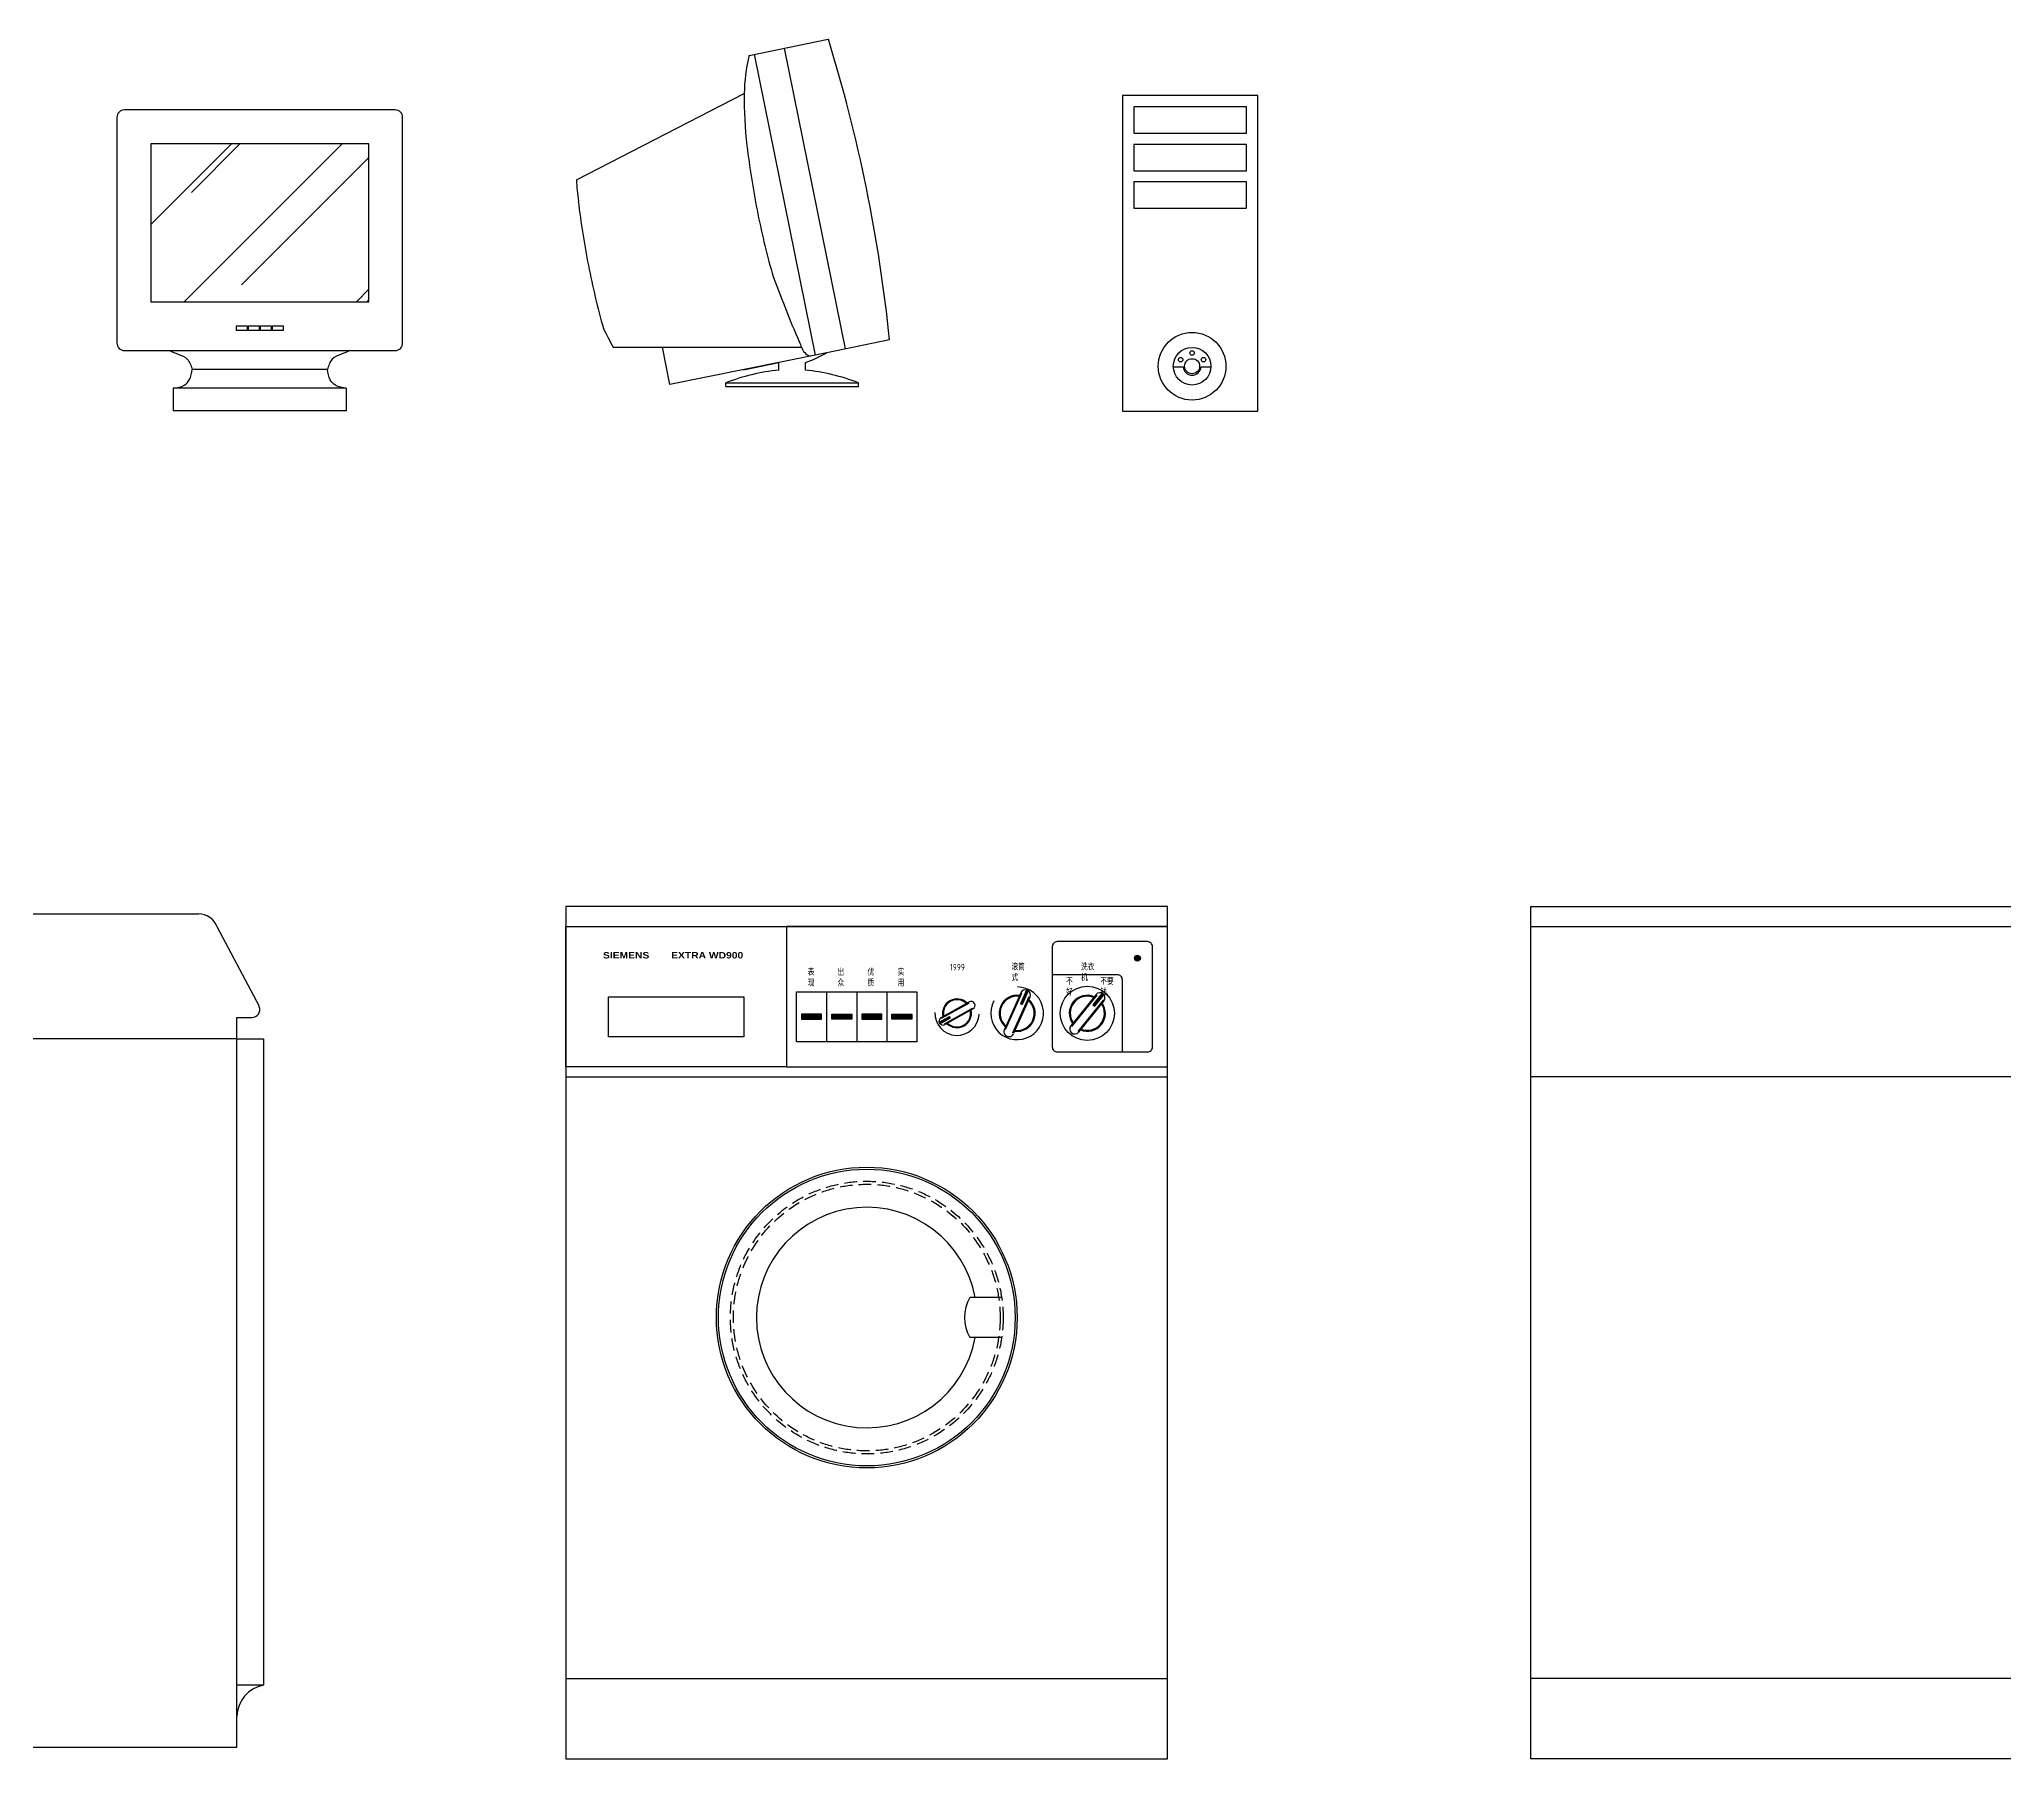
# Model space of a CAD drawing. Extents: x -42728 to 99010, y -18674 to 47645.
# Drawn here: x 42583 to 44543, y 23717 to 25432 of the extents above; entities that cross this region are included whole.
import ezdxf

# ---------------------------------------------------------------- set-up
doc = ezdxf.new("R2010")
doc.units = 0
doc.header["$LTSCALE"] = 100
doc.header["$MEASUREMENT"] = 0
doc.linetypes.add('HIDDEN', pattern=[9.525, 6.35, -3.175])
doc.linetypes.add('HIDDEN2', pattern=[0.1875, 0.125, -0.0625])
doc.layers.get('0').update_dxf_attribs({"linetype": 'CONTINUOUS'})
for name, color, linetype in [('00-ELE', 2, 'CONTINUOUS'), ('ELEC', 7, 'CONTINUOUS'), ('电气', 2, 'CONTINUOUS')]:
    doc.layers.add(name, color=color, linetype=linetype)
doc.styles.add('HZDF', font='archs.shx', dxfattribs={"width": 0.8, "bigfont": 'hzdf.shx'})
doc.styles.add('ROMANTICBOLD', font='romb____.pfb', dxfattribs={"width": 1.2})

# ---------------------------------------------------------------- blocks, each defined once
blk = doc.blocks.new('洗衣机正面')
at = {"color": 4}
for p, q in [((-311.5, 827.3), (311.5, 827.3)), ((-311.5, 0), (-311.5, 827.3)), ((311.5, 827.3), (311.5, 0)), ((297.4, 806.7), (-299.7, 806.7)), ((-299.7, 806.7), (-299.7, 679.4)), ((-89.2, 679.4), (-89.2, 806.7)), ((297.4, 679.4), (297.4, 806.7)), ((-275, 785.1), (-275, 793.2)), ((-275, 793.2), (-232.9, 793.2)), ((-232.9, 785.1), (-275, 785.1)), ((-232.9, 793.2), (-232.9, 785.1)), ((136.5, 713.1), (136.5, 700.2)), ((-299.7, 679.4), (297.4, 679.4)), ((297.4, 658.1), (-299.7, 658.1)), ((-299.7, 658.1), (-299.7, 58.3)), ((297.4, 58.3), (297.4, 658.1)), ((87.3, 537.6), (87.3, 378.3)), ((-299.7, 58.3), (297.4, 58.3)), ((311.5, 0), (-311.5, 0))]:
    blk.add_line(p, q, dxfattribs=at)
at = {"color": 9}
for p, q in [((116.3, 706.9), (119.6, 710.2)), ((119.2, 703.3), (116.3, 706.2)), ((121.6, 702.3), (116.4, 707.5)), ((116.5, 705.7), (121.9, 711.2)), ((117, 704.9), (123.9, 711.7)), ((123.7, 701.7), (117, 708.4)), ((125.5, 701.2), (117.7, 709.1)), ((117.8, 704.2), (125.7, 712.2)), ((127.2, 700.9), (118.5, 709.6)), ((118.6, 703.6), (127.5, 712.5)), ((128.9, 700.7), (119.4, 710.2)), ((119.5, 703.1), (129.1, 712.7)), ((130.5, 700.5), (120.4, 710.6)), ((120.5, 702.7), (130.7, 712.9)), ((132, 700.4), (121.4, 711)), ((121.5, 702.3), (132.2, 713)), ((133.5, 700.3), (122.5, 711.3)), ((122.6, 702), (133.7, 713.1)), ((135, 700.2), (123.6, 711.7)), ((123.7, 701.7), (135.2, 713.1)), ((136.4, 700.2), (124.7, 711.9)), ((124.9, 701.4), (136.5, 713)), ((136.5, 701.6), (125.9, 712.2)), ((126, 701.1), (136.5, 711.6)), ((136.5, 703), (127.1, 712.4)), ((127.2, 700.9), (136.5, 710.2)), ((136.5, 704.4), (128.3, 712.6)), ((128.5, 700.7), (136.5, 708.8)), ((136.5, 705.8), (129.5, 712.8)), ((129.7, 700.6), (136.5, 707.3)), ((136.5, 707.2), (130.8, 712.9)), ((131, 700.4), (136.5, 705.9)), ((136.5, 708.7), (132.1, 713)), ((136.5, 710.1), (133.5, 713.1)), ((136.5, 711.5), (134.8, 713.1)), ((136.5, 712.9), (136.2, 713.1)), ((132.3, 700.3), (136.5, 704.5)), ((133.6, 700.3), (136.5, 703.1)), ((135, 700.2), (136.5, 701.7)), ((136.4, 700.2), (136.5, 700.3))]:
    blk.add_line(p, q, dxfattribs=at)
at = {"color": 4}
blk.add_circle((-1.2, 457.9), 163.8, dxfattribs=at)
for centre, radius, start, end in [((-53.1, 736.4), 23.2, 102.3971, 260.754), ((260.7, 736.5), 23.9, 283.7281, 74.7581), ((-1.2, 457.9), 119.1, 41.9838, 318.0162), ((-1.2, 457.9), 116.7, 38.9129, 319.319)]:
    blk.add_arc(centre, radius, start, end, dxfattribs=at)
for centre, major_axis, ratio in [((104.9, 750.5), (-169.4, 0), 0.184742), ((136.5, 706.7), (-20.2, 0), 0.319672)]:
    blk.add_ellipse(centre, major_axis=major_axis, ratio=ratio, dxfattribs=at)
blk.add_ellipse((104.9, 722.7), major_axis=(169.4, 0), ratio=0.184742, start_param=3.443368, end_param=5.976176, dxfattribs=at)
blk = doc.blocks.new('洗衣机侧面')
at = {"color": 4}
for p, q in [((-271.9, 706.6), (-271.9, 830.7)), ((-271.4, 831.2), (233.5, 831.2)), ((294.3, 738.7), (252.3, 818.2)), ((271.9, 727.8), (286.8, 727.8)), ((271.9, 706.6), (271.9, 727.8)), ((-271.9, 706.6), (-271.9, 0)), ((271.9, 706.6), (-271.9, 706.6)), ((271.9, 0), (271.9, 706.6)), ((271.9, 61.9), (271.9, 706.6)), ((271.9, 706.6), (298.3, 706.6)), ((298.3, 706.6), (298.3, 61.9)), ((298.3, 61.9), (271.9, 61.9)), ((-271.9, 0), (271.9, 0))]:
    blk.add_line(p, q, dxfattribs=at)
for centre, radius, start, end in [((233.5, 811.2), 20, 20.6615, 90), ((286.8, 735.8), 8, 270, 20.6615), ((304.3, 30), 32.4, 100.6232, 178.5904)]:
    blk.add_arc(centre, radius, start, end, dxfattribs=at)
blk = doc.blocks.new('XYJ02')
at = {"layer": 'ELEC'}
for name, p in [('洗衣机正面', (-311.5, 0)), ('洗衣机侧面', (334.4, 0))]:
    blk.add_blockref(name, p, dxfattribs=at)
blk = doc.blocks.new('A$C68C8750B')
at = {"layer": '电气', "ltscale": 0.4}
for p, q in [((229.9, 440.4), (335.1, 461.8)), ((0, 275), (223.1, 389.8)), ((416.5, 61.9), (333, 45)), ((48.8, 52.2), (114.4, 52.2)), ((124.5, 2.5), (114.4, 52.2)), ((269.3, 32), (124.5, 2.5)), ((222.1, 22.4), (269.3, 32)), ((269.3, 21.8), (269.3, 32)), ((304.6, 21.8), (304.6, 31.8)), ((198.8, 0), (198.8, 5)), ((375, 0), (375, 5)), ((198.8, 0), (375, 0))]:
    blk.add_line(p, q, dxfattribs=at)
at = {"layer": '电气', "color": 9, "ltscale": 0.4}
for p, q in [((358.1, 50.1), (276.8, 449.9)), ((318.1, 41.9), (236.8, 441.8)), ((114.4, 52.2), (299.5, 52.4)), ((198.8, 5), (375, 5))]:
    blk.add_line(p, q, dxfattribs=at)
at = {"layer": '电气', "color": 9}
blk.add_line((333, 45), (269.3, 32), dxfattribs=at)
at = {"layer": '电气', "ltscale": 0.4}
for centre, radius, start, end in [((-1638.9, -148.1), 2066.1, 5.8346, 17.1686), ((461.1, 384.2), 238, 166.7467, 178.6454), ((240.7, 436.1), 11.7, 158.3546, 166.7467), ((573.3, 313.4), 574.6, 183.831, 186.705), ((1106.5, 376.1), 1111.5, 186.705, 191.1575), ((1106.5, 376.1), 1111.5, 191.1575, 195.61), ((515.5, 308.6), 532.4, 205.7868, 208.7877), ((243.3, 202.1), 181, 289.8016, 299.7326), ((298, -254.5), 277.8, 95.9412, 110.9222), ((275.9, -254.5), 277.8, 69.0778, 84.0588)]:
    blk.add_arc(centre, radius, start, end, dxfattribs=at)
at = {"layer": '电气', "color": 9, "ltscale": 0.4}
for centre, radius, start, end in [((797.6, 387.2), 574.6, 179.7411, 186.705), ((1330.8, 449.9), 1111.5, 186.705, 191.1575), ((1330.8, 449.9), 1111.5, 191.1575, 195.61), ((1607.1, 631.4), 1430, 199.6393, 203.5653), ((517.4, 148.1), 238, 201.8042, 203.7173), ((316.6, 57.4), 17.9, 196.2549, 251.1597)]:
    blk.add_arc(centre, radius, start, end, dxfattribs=at)
blk = doc.blocks.new('A$C4B8E1CD3')
at = {"layer": '电气'}
h = blk.add_hatch(dxfattribs=at)
h.set_pattern_fill('AR-RROOF', color=9, scale=200, angle=45, style=0)
h.set_pattern_definition([(45, (-31101.24, -14629.59), (169.7056, 452.5483), [3000, -400, 1000, -200]), (45, (-30983.86, -14370.78), (-329.5118, 46.669), [600, -66, 1200, -150]), (45, (-31150.74, -14438.67), (640.63874, 830.14336), [1600, -280, 800, -200])])
h.paths.add_polyline_path([(335, 145), (335, 355), (45, 355), (45, 145)])
for p, q in [((370, 400), (10, 400)), ((0, 390), (0, 90)), ((380, 90), (380, 390)), ((10, 80), (70, 80)), ((310, 80), (370, 80)), ((75, 30), (75, 0)), ((305, 30), (305, 0)), ((305, 0), (75, 0))]:
    blk.add_line(p, q, dxfattribs=at)
at = {"layer": '电气', "color": 9}
for p, q in [((70, 80), (310, 80)), ((280, 55), (100, 55)), ((305, 30), (75, 30))]:
    blk.add_line(p, q, dxfattribs=at)
for points in [[(45, 145), (335, 145), (335, 355), (45, 355)], [(158.5, 107.3), (173.5, 107.3), (173.5, 112.3), (158.5, 112.3)], [(174.5, 107.3), (189.5, 107.3), (189.5, 112.3), (174.5, 112.3)], [(190.5, 107.3), (205.5, 107.3), (205.5, 112.3), (190.5, 112.3)], [(206.5, 107.3), (221.5, 107.3), (221.5, 112.3), (206.5, 112.3)]]:
    blk.add_lwpolyline(points, close=True, dxfattribs=at)
at = {"layer": '电气'}
for centre, start, end in [((10, 390), 90, 180), ((370, 390), 0, 90), ((10, 90), 180, 270), ((370, 90), 270, 0)]:
    blk.add_arc(centre, 10, start, end, dxfattribs=at)
for points in [[(70, 80), (81.3, 75.3), (93.6, 68.5), (100, 55)], [(310, 80), (298.7, 75.3), (286.4, 68.5), (280, 55)], [(75, 30), (89.5, 33.9), (96.3, 41.1), (100, 55)], [(305, 30), (290.5, 33.9), (283.7, 41.1), (280, 55)]]:
    blk.add_spline(points, degree=3, dxfattribs=at)
blk = doc.blocks.new('A$C318E030B')
at = {"layer": '电气', "color": 9}
for p, q in [((67.7, 59), (80.7, 59)), ((104.6, 59), (117.7, 59))]:
    blk.add_line(p, q, dxfattribs=at)
at = {"layer": '电气'}
blk.add_lwpolyline([(0, 0), (180, 0), (180, 420), (0, 420)], close=True, dxfattribs=at)
at = {"layer": '电气', "color": 9}
for points in [[(15, 370), (165, 370), (165, 405), (15, 405)], [(15, 320), (165, 320), (165, 355), (15, 355)], [(15, 270), (165, 270), (165, 305), (15, 305)]]:
    blk.add_lwpolyline(points, close=True, dxfattribs=at)
for centre, radius in [((92.7, 60), 45), ((92.7, 60), 25), ((92.7, 77.5), 3), ((77.5, 68.7), 3), ((92.7, 60), 10), ((107.8, 68.7), 3)]:
    blk.add_circle(centre, radius, dxfattribs=at)
blk.add_arc((92.7, 60), 12, 184.7802, 355.2198, dxfattribs=at)
blk = doc.blocks.new('A$C14BC4F1C')
at = {"layer": '00-ELE', "xscale": 0.5, "yscale": 0.5, "zscale": 0.5}
for name, p in [('A$C68C8750B', (305.5, 16.5)), ('A$C318E030B', (668.6, 0)), ('A$C4B8E1CD3', (0, 0.4))]:
    blk.add_blockref(name, p, dxfattribs=at)
blk = doc.blocks.new('滚筒洗衣机正面')
h = blk.add_hatch()
h.set_pattern_fill('_U', color=1, angle=90, style=0, pattern_type=0)
h.set_pattern_definition([(90, (1105.8936, 398.5764), (-1, 6e-17), [])])
h.paths.add_polyline_path([(267, 798.5, 1), (273, 798.5, 1)])
at = {"color": 4}
for p, q in [((-300, 830), (300, 830)), ((-40, 765), (-40, 715)), ((-10, 765), (-10, 715)), ((20, 765), (20, 715)), ((74.1, 739.2), (102, 754.8)), ((74.5, 738.5), (102.4, 754.1)), ((77.6, 732.9), (105.5, 748.5)), ((78, 732.2), (105.9, 747.8)), ((153.6, 763.8), (137.3, 727.3)), ((154.5, 763.4), (138.2, 726.9)), ((161.8, 760.1), (145.5, 723.6)), ((162.7, 759.7), (146.4, 723.2)), ((228.7, 762.2), (203.6, 731.1)), ((229.4, 761.6), (204.3, 730.4)), ((235.7, 756.6), (210.6, 725.4)), ((236.4, 755.9), (211.3, 724.8)), ((-300, 680), (300, 680)), ((134.5, 460), (103, 460)), ((134.5, 420), (103, 420)), ((-300, 80), (300, 80))]:
    blk.add_line(p, q, dxfattribs=at)
at = {"color": 1}
for p, q in [((159.3, 766.6), (153.2, 753)), ((161.1, 765.8), (155, 752.2)), ((153.2, 753), (155, 752.2)), ((234.9, 763.5), (225.5, 751.9)), ((225.5, 751.9), (227.1, 750.7)), ((236.4, 762.3), (227.1, 750.7)), ((72.2, 734.5), (82.6, 740.3)), ((73, 733.1), (83.4, 738.9)), ((83.4, 738.9), (82.6, 740.3))]:
    blk.add_line(p, q, dxfattribs=at)
at = {"color": 4}
for points in [[(-300, 0), (300, 0), (300, 850), (-300, 850)], [(-80, 690), (-300, 690), (-300, 830), (-80, 830)], [(-80, 690), (300, 690), (300, 830), (-80, 830)], [(50, 715), (-70, 715), (-70, 765), (50, 765)], [(-122.5, 720), (-257.5, 720), (-257.5, 760), (-122.5, 760)]]:
    blk.add_lwpolyline(points, close=True, dxfattribs=at)
at = {"color": 9}
for points in [[(190, 705), (280, 705, 0.414214), (285, 710), (285, 810, 0.414214), (280, 815), (190, 815, 0.414214), (185, 810), (185, 710, 0.414214)], [(190, 705), (255, 705), (255, 777, 0.414214), (250, 782), (185, 782), (185, 710, 0.414214)]]:
    blk.add_lwpolyline(points, format="xyb", close=True, dxfattribs=at)
at = {"color": 1}
for points in [[(-45, 742.5), (-65, 742.5), (-65, 737.5), (-45, 737.5)], [(-35, 742.5), (-15, 742.5), (-15, 737.5), (-35, 737.5)], [(15, 742.5), (-5, 742.5), (-5, 737.5), (15, 737.5)], [(25, 742.5), (45, 742.5), (45, 737.5), (25, 737.5)]]:
    blk.add_lwpolyline(points, close=True, dxfattribs=at)
blk.add_circle((270, 798.5), 3, dxfattribs=at)
at = {"color": 9}
blk.add_circle((220, 743.5), 27, dxfattribs=at)
at = {"color": 4}
for radius in [150, 148]:
    blk.add_circle((0, 440), radius, dxfattribs=at)
at = {"color": 9, "linetype": 'HIDDEN2'}
for radius in [136, 133]:
    blk.add_circle((0, 440), radius, dxfattribs=at)
at = {"color": 9}
for centre, radius, start, end in [((150, 743.5), 26.3, 151.894, 89.2668), ((90, 743.5), 22, 177.7272, 357.7272)]:
    blk.add_arc(centre, radius, start, end, dxfattribs=at)
at = {"color": 4}
for centre, radius, start, end in [((158.2, 761.8), 5, 335.8577, 155.8577), ((90, 743.5), 14.4, 45.4244, 193.1691), ((90, 743.5), 13.6, 45.4244, 193.1691), ((90, 743.5), 14.4, 225.4244, 13.1691), ((90, 743.5), 13.6, 225.4244, 13.1691), ((104, 751.3), 4, 299.2967, 119.2967), ((150, 743.5), 18, 81.9853, 229.7301), ((150, 743.5), 17, 81.9853, 229.7301), ((150, 743.5), 18, 261.9853, 49.7301), ((150, 743.5), 17, 261.9853, 49.7301), ((220, 743.5), 18, 67.2409, 214.9856), ((220, 743.5), 17, 67.2409, 214.9856), ((220, 743.5), 18, 247.2409, 34.9856), ((220, 743.5), 17, 247.2409, 34.9856), ((232.6, 759.1), 5, 321.1132, 141.1132), ((76, 735.7), 4, 119.2967, 299.2967), ((141.8, 725.2), 5, 155.8577, 335.8577), ((207.4, 727.9), 5, 141.1132, 321.1132), ((0, 440), 110, 10.4757, 349.5243), ((136.9, 440), 39.4, 149.4927, 210.5073)]:
    blk.add_arc(centre, radius, start, end, dxfattribs=at)
at = {"color": 1}
for points in [[(159.3, 766.6), (161.1, 765.8), (153.2, 753), (155, 752.2)], [(234.9, 763.5), (236.4, 762.3), (225.5, 751.9), (227.1, 750.7)], [(-45, 742.5), (-65, 742.5), (-45, 737.5), (-65, 737.5)], [(-35, 742.5), (-15, 742.5), (-35, 737.5), (-15, 737.5)], [(15, 742.5), (-5, 742.5), (15, 737.5), (-5, 737.5)], [(25, 742.5), (45, 742.5), (25, 737.5), (45, 737.5)], [(73, 733.1), (72.2, 734.5), (83.4, 738.9), (82.6, 740.3)]]:
    blk.add_solid(points, dxfattribs=at)
at = {"color": 9, "char_height": 6.4, "attachment_point": 1}
for s, insert, width, style in [('SIEMENS', (-263.1, 804.6), 79.814, 'ROMANTICBOLD'), ('EXTRA WD900', (-195.1, 804.6), 79.814, 'ROMANTICBOLD'), ('表现', (-58.9, 787.5), 10.7, 'HZDF'), ('出众', (-29.2, 787.5), 10.7, 'HZDF'), ('优质', (0.8, 787.5), 10.7, 'HZDF'), ('实用', (30.8, 787.5), 10.7, 'HZDF'), ('1999', (83, 792.8), 10.7, 'HZDF'), ('滚筒式', (144.4, 792.8), 14.453, 'HZDF'), ('洗衣机', (213.7, 792.8), 14.585, 'HZDF'), ('不好', (198.8, 778.4), 10.7, 'HZDF'), ('不要钱', (233, 778.4), 14.24, 'HZDF')]:
    blk.add_mtext(s, dxfattribs=dict(at, insert=insert, width=width, style=style))
blk = doc.blocks.new('滚筒洗衣机侧面')
at = {"color": 4}
for p, q in [((0, 0), (0, 850)), ((0, 850), (540, 850)), ((540, 850), (560, 690)), ((0, 830), (542.5, 830)), ((560, 690), (540, 680)), ((540, 680), (540, 80)), ((556.6, 310), (556.6, 570)), ((531.1, 0), (540, 80)), ((531.1, 0), (0, 0))]:
    blk.add_line(p, q, dxfattribs=at)
at = {"color": 9, "linetype": 'HIDDEN'}
for p, q in [((540, 680), (0, 680)), ((540, 80), (0, 80))]:
    blk.add_line(p, q, dxfattribs=at)
at = {"color": 4}
for centre, radius, start, end in [((501.6, 733.5), 58.3, 341.5024, 32.7476), ((536.1, 569.8), 20.6, 0.5063, 78.9596), ((536.1, 310.2), 20.6, 281.0404, 359.4937)]:
    blk.add_arc(centre, radius, start, end, dxfattribs=at)

msp = doc.modelspace()

# ---------------------------------------------------------------- block references
at = {"xscale": 1.5, "yscale": 1.5, "zscale": 1.5}
msp.add_blockref('A$C14BC4F1C', (42660.15186, 25060.94901), dxfattribs=at)
msp.add_blockref('XYJ02', (42173.49819, 23728.47128))
at = {"layer": 'ELEC', "color": 4}
for name, p in [('滚筒洗衣机正面', (43408.05446, 23716.98833)), ('滚筒洗衣机侧面', (44070.39873, 23716.98833))]:
    msp.add_blockref(name, p, dxfattribs=at)

doc.saveas('drawing.dxf')
